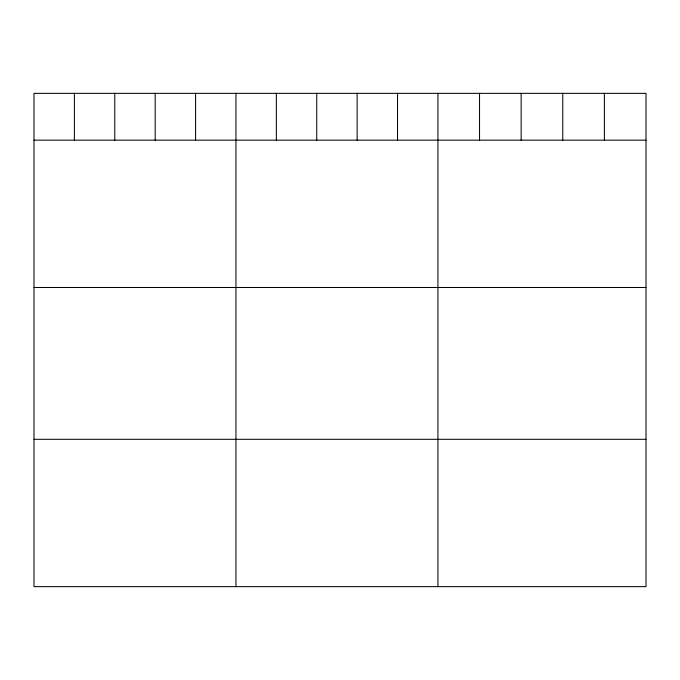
<?xml version="1.0" encoding="UTF-8"?>
<svg xmlns="http://www.w3.org/2000/svg" width="680" height="680" viewBox="0 0 680 680"><rect width="100%" height="100%" fill="white"/><g stroke="black" fill="none" stroke-linecap="round" stroke-linejoin="round"><path stroke-width="1.02" d="M646 140.156L646 586.644L34 586.644L34 93.355L646 93.355L646 140.156L34 140.156M34 287.495L646 287.495M34 439.305L646 439.305M604.384 93.355L604.384 140.156M562.768 93.355L562.768 140.156M521.152 93.355L521.152 140.156M479.536 93.355L479.536 140.156M437.92 93.355L437.92 586.644M397.528 93.355L397.528 140.156M357.136 93.355L357.136 140.156M316.744 93.355L316.744 140.156M276.352 93.355L276.352 140.156M235.96 93.355L235.96 586.644M195.568 93.355L195.568 140.156M155.176 93.355L155.176 140.156M114.784 93.355L114.784 140.156M74.392 93.355L74.392 140.156"/></g></svg>
